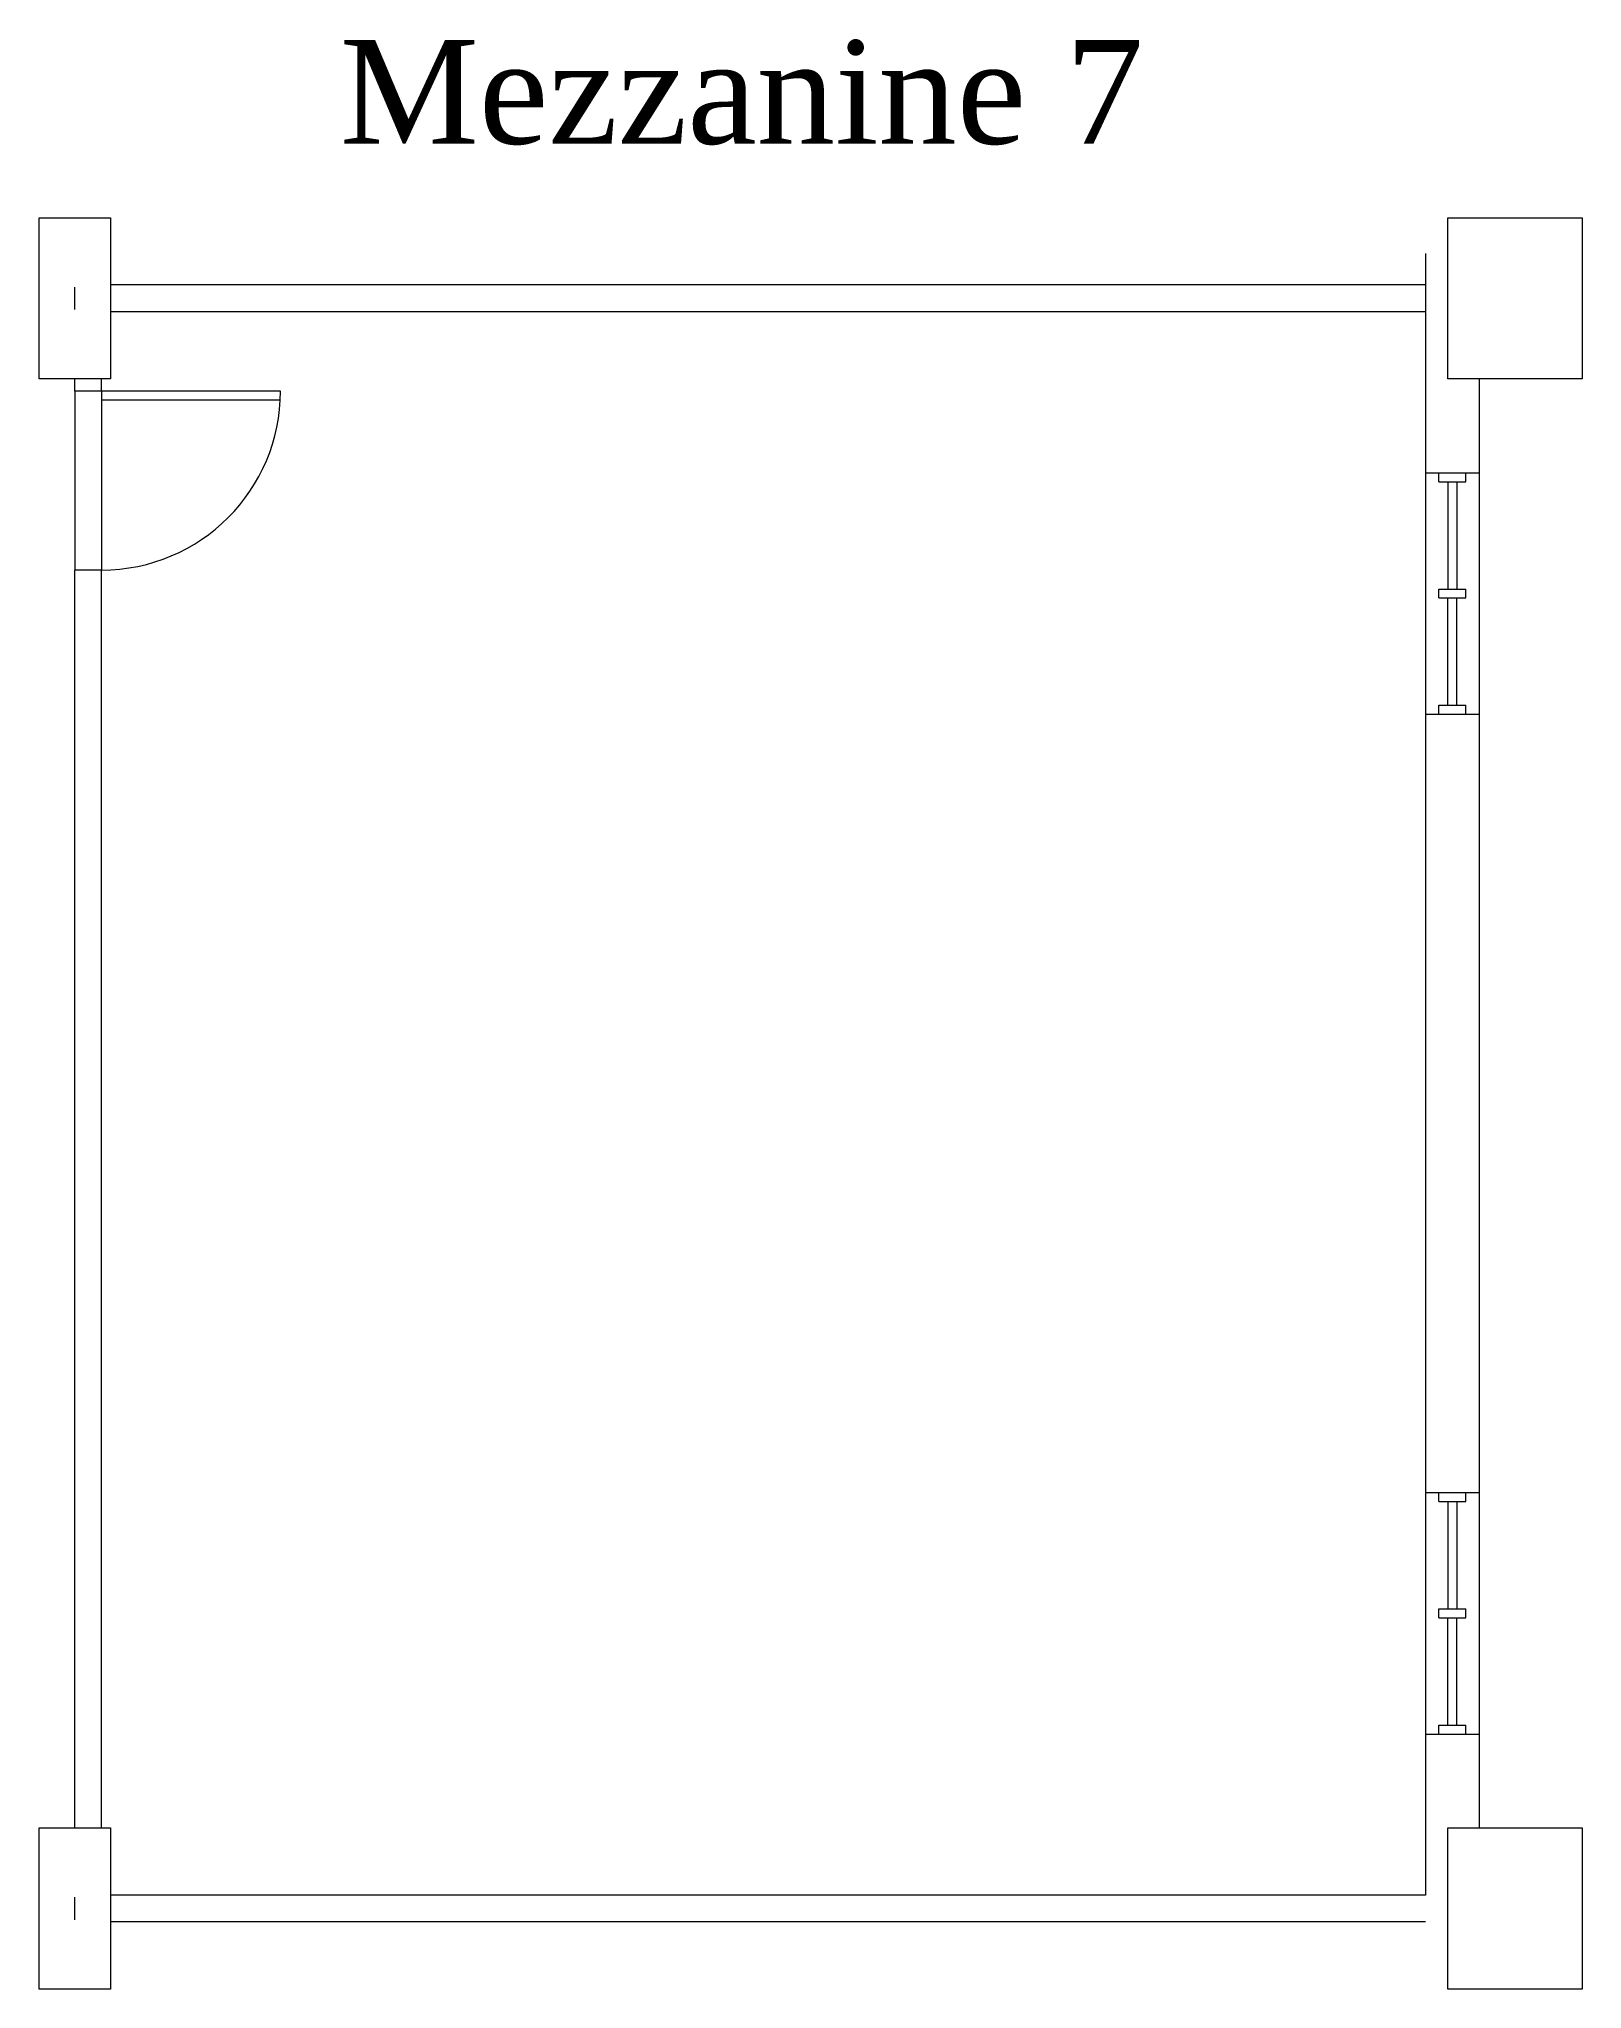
# Model space of a CAD drawing. Header units: inches. Extents: x 3491 to 3836, y 3589 to 4025.
import ezdxf

# ---------------------------------------------------------------- set-up
doc = ezdxf.new("R2010")
doc.units = ezdxf.units.IN
doc.header["$LTSCALE"] = 19.2
doc.header["$MEASUREMENT"] = 0
doc.layers.get('0').update_dxf_attribs({"lineweight": 15})
for name, color, linetype, lineweight in [('A-WALL-HEAD_NEWW', 4, 'Continuous', 15), ('ARDOOR', 5, 'Continuous', 15), ('ARDOOR-I', 5, 'Continuous', 15), ('ARHEADER', 7, 'Continuous', 15), ('ARWALL', 7, 'Continuous', 15), ('Guides', 203, 'Continuous', 13), ('None', 7, 'Continuous', 5), ('S-COLS', 1, 'Continuous', 15)]:
    doc.layers.add(name, color=color, linetype=linetype, lineweight=lineweight)
doc.styles.add('Times New Roman (bold)', font='Times New Roman')

# ---------------------------------------------------------------- blocks, each defined once
blk = doc.blocks.new('COL3036')
at = {"color": 7, "linetype": 'Continuous', "lineweight": 15}
blk.add_lwpolyline([(-15, -18), (-15, 18), (15, 18), (15, -18)], close=True, dxfattribs=at)
blk.add_lwpolyline([(-15, -18), (-15, 18), (15, 18), (15, -18)], close=True, dxfattribs=at)
blk = doc.blocks.new('DXF Point')
at = {"layer": 'None', "color": 7, "linetype": 'Continuous', "lineweight": 5}
blk.add_line((0, -2.5), (0, 2.5), dxfattribs=at)
blk = doc.blocks.new('COL1636')
at = {"color": 7, "linetype": 'Continuous', "lineweight": 15}
blk.add_lwpolyline([(-8, -18), (-8, 18), (8, 18), (8, -18)], close=True, dxfattribs=at)
blk.add_lwpolyline([(-8, -18), (-8, 18), (8, 18), (8, -18)], close=True, dxfattribs=at)
at = {"layer": 'Guides', "color": 7}
blk.add_blockref('DXF Point', (0, 0), dxfattribs=at)
blk.add_blockref('DXF Point', (0, 0), dxfattribs=at)
blk = doc.blocks.new('Group-14-1')
at = {"color": 7, "linetype": 'Continuous', "lineweight": 15}
for p, q in [((-164.76, 175.17), (-164.76, 173.23)), ((-124.76, 175.17), (-164.76, 175.17)), ((-164.76, 173.23), (-124.81, 173.23))]:
    blk.add_line(p, q, dxfattribs=at)
blk.add_arc((-164.76, 175.17), 40, 270, 0, dxfattribs=at)
blk = doc.blocks.new('Group-15-1')
at = {"layer": 'ARDOOR-I', "color": 7, "linetype": 'Continuous', "lineweight": 15}
for p, q in [((134.24, 154.92), (134.24, 156.92)), ((134.24, 154.92), (134.24, 156.92)), ((134.24, 154.92), (140.24, 154.92)), ((134.24, 154.92), (140.24, 154.92)), ((136.24, 154.92), (136.24, 130.92)), ((136.24, 154.92), (136.24, 130.92)), ((138.24, 154.92), (138.24, 130.92)), ((138.24, 154.92), (138.24, 130.92)), ((140.24, 154.92), (140.24, 156.92)), ((140.24, 154.92), (140.24, 156.92)), ((134.24, 128.92), (134.24, 130.92)), ((134.24, 130.92), (140.24, 130.92)), ((140.24, 128.92), (140.24, 130.92)), ((134.24, 128.92), (140.24, 128.92)), ((136.24, 104.92), (136.24, 128.92)), ((138.24, 104.92), (138.24, 128.92)), ((134.24, 102.92), (134.24, 104.92)), ((134.24, 104.92), (140.24, 104.92)), ((140.24, 102.92), (140.24, 104.92)), ((134.24, -73.08), (134.24, -71.08)), ((134.24, -73.08), (140.24, -73.08)), ((136.24, -73.08), (136.24, -97.08)), ((138.24, -73.08), (138.24, -97.08)), ((140.24, -73.08), (140.24, -71.08)), ((134.24, -97.08), (140.24, -97.08)), ((134.24, -99.08), (134.24, -97.08)), ((134.24, -99.08), (140.24, -99.08)), ((136.24, -123.08), (136.24, -99.08)), ((138.24, -123.08), (138.24, -99.08)), ((140.24, -99.08), (140.24, -97.08)), ((134.24, -123.08), (140.24, -123.08)), ((134.24, -125.08), (134.24, -123.08)), ((140.24, -125.08), (140.24, -123.08))]:
    blk.add_line(p, q, dxfattribs=at)
at = {"layer": 'ARHEADER', "color": 7, "linetype": 'Continuous', "lineweight": 15}
for p, q in [((-170.76, 175.17), (-170.76, 139.17)), ((-170.76, 175.17), (-170.76, 135.17)), ((-164.76, 175.17), (-164.76, 139.17)), ((-164.76, 175.17), (-164.76, 135.17))]:
    blk.add_line(p, q, dxfattribs=at)
at = {"layer": 'ARWALL', "color": 7, "linetype": 'Continuous', "lineweight": 15}
for p, q in [((131.24, 205.92), (131.24, 135.92)), ((131.24, 205.92), (131.24, 135.92)), ((131.24, 198.92), (-162.76, 198.92)), ((131.24, 198.92), (-162.76, 198.92)), ((131.24, 198.92), (-162.76, 198.92)), ((131.24, 198.92), (-162.76, 198.92)), ((131.24, 192.92), (-162.76, 192.92)), ((131.24, 192.92), (-162.76, 192.92)), ((131.24, 192.92), (-162.76, 192.92)), ((131.24, 192.92), (-162.76, 192.92)), ((131.24, 192.92), (131.24, -161.08)), ((131.24, 192.92), (131.24, -161.08)), ((-170.76, 175.17), (-170.76, 177.92)), ((-164.76, 175.17), (-170.76, 175.17)), ((-164.76, 175.17), (-164.76, 177.92)), ((143.24, 177.92), (143.24, 135.92)), ((143.24, 177.92), (143.24, -146.08)), ((143.24, 177.92), (143.24, 135.92)), ((131.24, 156.92), (143.24, 156.92)), ((131.24, 156.92), (143.24, 156.92)), ((131.24, 156.92), (143.24, 156.92)), ((131.24, 156.92), (143.24, 156.92)), ((143.24, 156.92), (143.24, -146.08)), ((-170.76, -146.08), (-170.76, 135.17)), ((-164.76, 135.17), (-170.76, 135.17)), ((-164.76, -146.08), (-164.76, 135.17)), ((131.24, 102.92), (143.24, 102.92)), ((131.24, 102.92), (143.24, 102.92)), ((131.24, -71.08), (143.24, -71.08)), ((131.24, -71.08), (143.24, -71.08)), ((131.24, -125.08), (143.24, -125.08)), ((131.24, -125.08), (143.24, -125.08)), ((131.24, -161.08), (-162.76, -161.08)), ((131.24, -167.08), (-162.76, -167.08))]:
    blk.add_line(p, q, dxfattribs=at)
at = {"layer": 'ARDOOR', "color": 7}
blk.add_blockref('Group-14-1', (0, 0), dxfattribs=at)
at = {"layer": 'S-COLS', "color": 7}
for name, p in [('COL1636', (-170.76, 195.92)), ('COL3036', (151.24, 195.92)), ('COL1636', (-170.76, -164.08)), ('COL3036', (151.24, -164.08))]:
    blk.add_blockref(name, p, dxfattribs=at)

msp = doc.modelspace()

# ---------------------------------------------------------------- block references
at = {"layer": 'None', "color": 7}
msp.add_blockref('Group-15-1', (3670.16, 3771.28), dxfattribs=at)

# ---------------------------------------------------------------- texts
at = {"layer": 'A-WALL-HEAD_NEWW', "color": 7, "insert": (3648.5, 4024.91), "char_height": 23.1713, "width": 336, "attachment_point": 2, "line_spacing_factor": 1.049861, "style": 'Times New Roman (bold)'}
msp.add_mtext('Mezzanine 7', dxfattribs=at)

doc.saveas('drawing.dxf')
